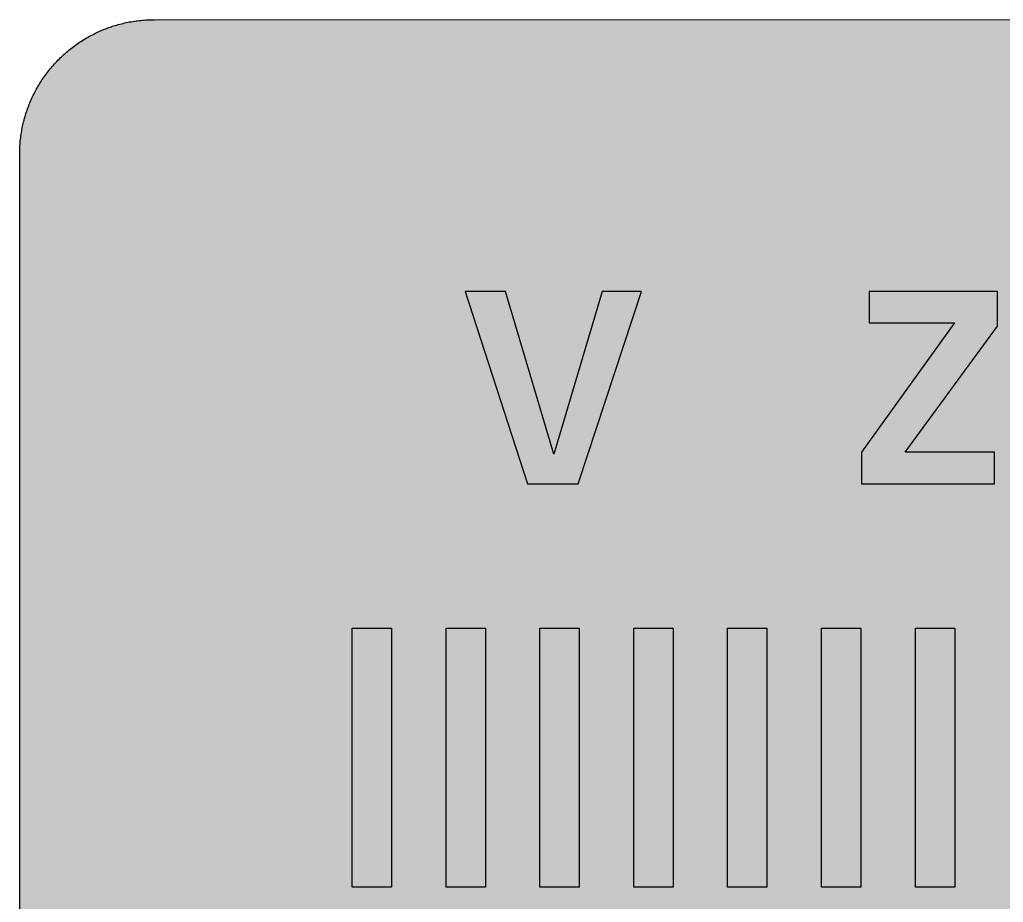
# Model space of a CAD drawing. Header units: millimetres. Extents: x 0 to 212, y 0 to 159.
# Drawn here: x 0.1 to 103.2, y 66.2 to 158.8 of the extents above; entities that cross this region are included whole.
import ezdxf

# ---------------------------------------------------------------- set-up
doc = ezdxf.new("R2010")
doc.units = ezdxf.units.MM

msp = doc.modelspace()

# ---------------------------------------------------------------- hatches: boundary and pattern name
for color, points in [(254, [(14.1633, 0.0536), (13.9878, 0.0533), (13.8125, 0.0559), (13.6373, 0.061), (13.462, 0.0686), (13.2893, 0.0787), (13.114, 0.0914), (12.9413, 0.1041), (12.7686, 0.1219), (12.5959, 0.1397), (12.4231, 0.16), (12.2504, 0.1829), (12.0777, 0.2057), (11.9075, 0.2337), (11.7373, 0.2616), (11.5672, 0.2921), (11.397, 0.3251), (11.2268, 0.3607), (11.0592, 0.3988), (10.8915, 0.4369), (10.7239, 0.4775), (10.5562, 0.5207), (10.3886, 0.5664), (10.2235, 0.6121), (10.0584, 0.6629), (9.8933, 0.7137), (9.7307, 0.7671), (9.5682, 0.8204), (9.4056, 0.8788), (9.2431, 0.9373), (9.083, 0.9982), (8.923, 1.0617), (8.763, 1.1252), (8.6055, 1.1938), (8.4455, 1.2624), (8.2906, 1.331), (8.1331, 1.4046), (7.9781, 1.4783), (7.8232, 1.5545), (7.6708, 1.6332), (7.5184, 1.7145), (7.366, 1.7958), (7.2161, 1.8796), (7.0663, 1.966), (6.919, 2.0523), (6.7716, 2.1438), (6.6243, 2.2352), (6.4795, 2.3266), (6.3348, 2.4232), (6.19, 2.5197), (6.0477, 2.6187), (5.908, 2.7178), (5.7683, 2.8194), (5.6286, 2.9235), (5.4915, 3.0302), (5.3543, 3.1369), (5.2197, 3.2461), (5.0851, 3.3579), (4.953, 3.4722), (4.8209, 3.5865), (4.6914, 3.7033), (4.5644, 3.8202), (4.4348, 3.9395), (4.3104, 4.0615), (4.1859, 4.1859), (4.0615, 4.3104), (3.9395, 4.4348), (3.8202, 4.5618), (3.7033, 4.6914), (3.5865, 4.8209), (3.4722, 4.953), (3.3579, 5.0851), (3.2487, 5.2197), (3.1369, 5.3543), (3.0302, 5.4915), (2.9235, 5.6286), (2.8194, 5.7683), (2.7178, 5.908), (2.6187, 6.0477), (2.5197, 6.19), (2.4232, 6.3348), (2.3266, 6.477), (2.2352, 6.6243), (2.1438, 6.7691), (2.0523, 6.919), (1.966, 7.0663), (1.8796, 7.2161), (1.7958, 7.366), (1.7145, 7.5184), (1.6332, 7.6708), (1.5545, 7.8232), (1.4783, 7.9781), (1.4046, 8.1331), (1.331, 8.2906), (1.2598, 8.4455), (1.1913, 8.603), (1.1252, 8.763), (1.0592, 8.923), (0.9982, 9.083), (0.9373, 9.2431), (0.8763, 9.4056), (0.8204, 9.5682), (0.7645, 9.7307), (0.7112, 9.8933), (0.6604, 10.0584), (0.6121, 10.2235), (0.5639, 10.3911), (0.5207, 10.5562), (0.4775, 10.7239), (0.4343, 10.8915), (0.3962, 11.0592), (0.3607, 11.2268), (0.3251, 11.397), (0.2921, 11.5672), (0.2616, 11.7373), (0.2311, 11.9075), (0.2057, 12.0802), (0.1803, 12.2504), (0.1575, 12.4231), (0.1372, 12.5959), (0.1194, 12.7686), (0.1041, 12.9413), (0.0889, 13.1166), (0.0787, 13.2893), (0.0686, 13.4645), (0.061, 13.6373), (0.0559, 13.8125), (0.0508, 13.9878), (0.0508, 14.163), (0.0522, 144.6925), (0.0508, 144.8664), (0.0559, 145.0416), (0.061, 145.2169), (0.0686, 145.3896), (0.0787, 145.5649), (0.0889, 145.7376), (0.1041, 145.9128), (0.1194, 146.0856), (0.1372, 146.2583), (0.1575, 146.431), (0.1803, 146.6037), (0.2057, 146.7739), (0.2311, 146.9466), (0.2616, 147.1168), (0.2921, 147.287), (0.3251, 147.4572), (0.3607, 147.6248), (0.3962, 147.795), (0.4343, 147.9626), (0.4775, 148.1303), (0.5207, 148.2979), (0.5639, 148.463), (0.6121, 148.6281), (0.6604, 148.7932), (0.7112, 148.9583), (0.7645, 149.1234), (0.8204, 149.286), (0.8763, 149.4485), (0.9373, 149.6111), (0.9982, 149.7711), (1.0592, 149.9311), (1.1252, 150.0911), (1.1913, 150.2486), (1.2598, 150.4061), (1.331, 150.5636), (1.4046, 150.7185), (1.4783, 150.876), (1.5545, 151.0284), (1.6332, 151.1833), (1.7145, 151.3357), (1.7958, 151.4856), (1.8796, 151.638), (1.966, 151.7879), (2.0523, 151.9352), (2.1438, 152.0825), (2.2352, 152.2298), (2.3266, 152.3746), (2.4232, 152.5194), (2.5197, 152.6616), (2.6187, 152.8039), (2.7178, 152.9461), (2.8194, 153.0858), (2.9235, 153.2255), (3.0302, 153.3627), (3.1369, 153.4973), (3.2487, 153.6344), (3.3579, 153.7665), (3.4722, 153.8986), (3.5865, 154.0307), (3.7033, 154.1602), (3.8202, 154.2898), (3.9395, 154.4168), (4.0615, 154.5438), (4.1859, 154.6682), (4.3104, 154.7901), (4.4348, 154.9121), (4.5644, 155.034), (4.6914, 155.1508), (4.8209, 155.2677), (4.953, 155.382), (5.0851, 155.4937), (5.2197, 155.6055), (5.3543, 155.7147), (5.4915, 155.8239), (5.6286, 155.9281), (5.7683, 156.0322), (5.908, 156.1338), (6.0477, 156.2354), (6.19, 156.3345), (6.3348, 156.431), (6.4795, 156.525), (6.6243, 156.6189), (6.7716, 156.7104), (6.919, 156.7993), (7.0663, 156.8882), (7.2161, 156.9745), (7.366, 157.0584), (7.5184, 157.1396), (7.6708, 157.2209), (7.8232, 157.2971), (7.9781, 157.3733), (8.1331, 157.4495), (8.2906, 157.5206), (8.4455, 157.5918), (8.6055, 157.6603), (8.763, 157.7289), (8.923, 157.7924), (9.083, 157.8559), (9.2431, 157.9169), (9.4056, 157.9753), (9.5682, 158.0337), (9.7307, 158.0871), (9.8933, 158.1404), (10.0584, 158.1912), (10.2235, 158.242), (10.3886, 158.2877), (10.5562, 158.3334), (10.7239, 158.3766), (10.8915, 158.4173), (11.0592, 158.4579), (11.2268, 158.4935), (11.397, 158.529), (11.5672, 158.562), (11.7373, 158.5925), (11.9075, 158.6205), (12.0777, 158.6484), (12.2504, 158.6713), (12.4231, 158.6941), (12.5959, 158.7144), (12.7686, 158.7322), (12.9413, 158.75), (13.114, 158.7627), (13.2893, 158.7754), (13.462, 158.7856), (13.6373, 158.7932), (13.8125, 158.7983), (13.9878, 158.8008), (14.163, 158.8033), (197.6078, 158.8036), (197.7822, 158.8008), (197.9574, 158.7983), (198.1327, 158.7932), (198.3054, 158.7856), (198.4807, 158.7754), (198.6534, 158.7627), (198.8287, 158.75), (199.0014, 158.7322), (199.1741, 158.7144), (199.3468, 158.6941), (199.5195, 158.6713), (199.6897, 158.6484), (199.8624, 158.6205), (200.0326, 158.5925), (200.2028, 158.562), (200.373, 158.529), (200.5432, 158.4935), (200.7108, 158.4579), (200.8784, 158.4173), (201.0461, 158.3766), (201.2137, 158.3334), (201.3788, 158.2877), (201.5465, 158.242), (201.7116, 158.1912), (201.8767, 158.1404), (202.0392, 158.0871), (202.2018, 158.0337), (202.3643, 157.9753), (202.5269, 157.9169), (202.6869, 157.8559), (202.8469, 157.7924), (203.007, 157.7289), (203.167, 157.6603), (203.3245, 157.5918), (203.4794, 157.5206), (203.6369, 157.4495), (203.7918, 157.3733), (203.9468, 157.2971), (204.0992, 157.2209), (204.2516, 157.1396), (204.404, 157.0584), (204.5538, 156.9745), (204.7037, 156.8882), (204.8535, 156.7993), (205.0009, 156.7104), (205.1456, 156.6189), (205.293, 156.525), (205.4352, 156.431), (205.58, 156.3345), (205.7222, 156.2354), (205.8619, 156.1338), (206.0016, 156.0322), (206.1413, 155.9281), (206.2785, 155.8239), (206.4156, 155.7147), (206.5503, 155.6055), (206.6849, 155.4937), (206.817, 155.382), (206.949, 155.2677), (207.0786, 155.1508), (207.2081, 155.034), (207.3351, 154.9121), (207.4596, 154.7901), (207.584, 154.6682), (207.7085, 154.5438), (207.8304, 154.4168), (207.9498, 154.2898), (208.0666, 154.1602), (208.1835, 154.0307), (208.2978, 153.8986), (208.4121, 153.7665), (208.5238, 153.6344), (208.6331, 153.4973), (208.7397, 153.3627), (208.8464, 153.2255), (208.9506, 153.0858), (209.0522, 152.9461), (209.1512, 152.8039), (209.2503, 152.6616), (209.3468, 152.5194), (209.4433, 152.3746), (209.5348, 152.2298), (209.6262, 152.0825), (209.7176, 151.9352), (209.804, 151.7879), (209.8904, 151.638), (209.9742, 151.4856), (210.0555, 151.3357), (210.1367, 151.1833), (210.2155, 151.0284), (210.2917, 150.876), (210.3653, 150.7185), (210.439, 150.5636), (210.5076, 150.4061), (210.5762, 150.2486), (210.6447, 150.0911), (210.7082, 149.9311), (210.7717, 149.7711), (210.8327, 149.6111), (210.8911, 149.4485), (210.9495, 149.286), (211.0029, 149.1234), (211.0562, 148.9583), (211.107, 148.7932), (211.1578, 148.6281), (211.2035, 148.463), (211.2493, 148.2979), (211.2924, 148.1303), (211.3331, 147.9626), (211.3712, 147.795), (211.4093, 147.6248), (211.4448, 147.4572), (211.4779, 147.287), (211.5083, 147.1168), (211.5363, 146.9466), (211.5642, 146.7739), (211.5871, 146.6037), (211.6099, 146.431), (211.6303, 146.2583), (211.648, 146.0856), (211.6658, 145.9128), (211.6785, 145.7376), (211.6912, 145.5649), (211.7014, 145.3896), (211.709, 145.2169), (211.7141, 145.0416), (211.7166, 144.8664), (211.7166, 144.6911), (211.7189, 14.1647), (211.7166, 13.9878), (211.7141, 13.8125), (211.709, 13.6373), (211.7014, 13.4645), (211.6912, 13.2893), (211.6785, 13.1166), (211.6658, 12.9413), (211.648, 12.7686), (211.6303, 12.5959), (211.6099, 12.4231), (211.5871, 12.2504), (211.5642, 12.0802), (211.5363, 11.9075), (211.5083, 11.7373), (211.4779, 11.5672), (211.4448, 11.397), (211.4093, 11.2268), (211.3712, 11.0592), (211.3331, 10.8915), (211.2924, 10.7239), (211.2493, 10.5562), (211.2035, 10.3911), (211.1578, 10.2235), (211.107, 10.0584), (211.0562, 9.8933), (211.0029, 9.7307), (210.9495, 9.5682), (210.8911, 9.4056), (210.8327, 9.2431), (210.7717, 9.083), (210.7082, 8.923), (210.6447, 8.763), (210.5762, 8.603), (210.5076, 8.4455), (210.439, 8.2906), (210.3653, 8.1331), (210.2917, 7.9781), (210.2155, 7.8232), (210.1367, 7.6708), (210.0555, 7.5184), (209.9742, 7.366), (209.8904, 7.2161), (209.804, 7.0663), (209.7176, 6.919), (209.6262, 6.7691), (209.5348, 6.6243), (209.4433, 6.477), (209.3468, 6.3348), (209.2503, 6.19), (209.1512, 6.0477), (209.0522, 5.908), (208.9506, 5.7683), (208.8464, 5.6286), (208.7397, 5.4915), (208.6331, 5.3543), (208.5238, 5.2197), (208.4121, 5.0851), (208.2978, 4.953), (208.1835, 4.8209), (208.0666, 4.6914), (207.9498, 4.5618), (207.8304, 4.4348), (207.7085, 4.3104), (207.584, 4.1859), (207.4596, 4.0615), (207.3351, 3.9395), (207.2081, 3.8202), (207.0786, 3.7033), (206.949, 3.5865), (206.817, 3.4722), (206.6849, 3.3579), (206.5503, 3.2461), (206.4156, 3.1369), (206.2785, 3.0302), (206.1413, 2.9235), (206.0016, 2.8194), (205.8619, 2.7178), (205.7222, 2.6187), (205.58, 2.5197), (205.4352, 2.4232), (205.293, 2.3266), (205.1456, 2.2352), (205.0009, 2.1438), (204.8535, 2.0523), (204.7037, 1.966), (204.5538, 1.8796), (204.404, 1.7958), (204.2516, 1.7145), (204.0992, 1.6332), (203.9468, 1.5545), (203.7918, 1.4783), (203.6369, 1.4046), (203.4794, 1.331), (203.3245, 1.2624), (203.167, 1.1938), (203.007, 1.1252), (202.8469, 1.0617), (202.6869, 0.9982), (202.5269, 0.9373), (202.3643, 0.8788), (202.2018, 0.8204), (202.0392, 0.7671), (201.8767, 0.7137), (201.7116, 0.6629), (201.5465, 0.6121), (201.3788, 0.5664), (201.2137, 0.5207), (201.0461, 0.4775), (200.8784, 0.4369), (200.7108, 0.3988), (200.5432, 0.3607), (200.373, 0.3251), (200.2028, 0.2921), (200.0326, 0.2616), (199.8624, 0.2337), (199.6897, 0.2057), (199.5195, 0.1829), (199.3468, 0.16), (199.1741, 0.1397), (199.0014, 0.1219), (198.8287, 0.1041), (198.6534, 0.0914), (198.4807, 0.0787), (198.3054, 0.0686), (198.1327, 0.061), (197.9574, 0.0559), (197.7822, 0.0533), (197.6069, 0.0533)]), (59, [(65.2568, 130.2988), (61.1434, 130.2988), (56.0599, 113.2233), (51.0148, 130.2988), (46.7857, 130.2988), (53.3054, 110.1203), (58.6218, 110.1203)]), (59, [(102.5881, 126.6511), (102.5881, 130.2988), (89.1219, 130.2988), (89.1219, 126.9996), (98.086, 126.9996), (88.3461, 113.4177), (88.3461, 110.1203), (102.278, 110.1203), (102.278, 113.4177), (92.9252, 113.4177)]), (59, [(34.925, 94.9508), (39.0454, 94.9508), (39.0454, 67.787), (34.925, 67.787)]), (59, [(44.7668, 94.9508), (48.8872, 94.9508), (48.8872, 67.787), (44.7668, 67.787)]), (59, [(54.6104, 94.9508), (58.7308, 94.9508), (58.7308, 67.787), (54.6104, 67.787)]), (59, [(64.4536, 94.9508), (68.574, 94.9508), (68.574, 67.787), (64.4536, 67.787)]), (59, [(74.2968, 94.9508), (78.4172, 94.9508), (78.4172, 67.787), (74.2968, 67.787)]), (59, [(84.1403, 94.9508), (88.2608, 94.9508), (88.2608, 67.787), (84.1403, 67.787)]), (59, [(93.9835, 94.9508), (98.104, 94.9508), (98.104, 67.787), (93.9835, 67.787)])]:
    msp.add_hatch(color=color).paths.add_polyline_path(points)
h = msp.add_hatch(color=59)
h.paths.add_polyline_path([(14.1633, 3.5814), (13.8887, 3.5839), (13.6169, 3.5941), (13.3477, 3.6119), (13.081, 3.6347), (12.8143, 3.6652), (12.5501, 3.7008), (12.2885, 3.7465), (12.0294, 3.7948), (11.7729, 3.8506), (11.5164, 3.9141), (11.2649, 3.9827), (11.016, 4.0564), (10.7671, 4.1351), (10.5232, 4.2215), (10.2819, 4.3129), (10.0432, 4.412), (9.8069, 4.5161), (9.5733, 4.6228), (9.3447, 4.7371), (9.1186, 4.8565), (8.8951, 4.9809), (8.6741, 5.113), (8.4582, 5.2476), (8.2448, 5.3873), (8.0366, 5.5321), (7.8308, 5.682), (7.6276, 5.8369), (7.4295, 5.9969), (7.2365, 6.1595), (7.046, 6.3297), (6.8605, 6.5024), (6.6777, 6.6802), (6.5024, 6.8605), (6.3271, 7.046), (6.1595, 7.2365), (5.9969, 7.432), (5.8369, 7.6302), (5.682, 7.8308), (5.5321, 8.0366), (5.3873, 8.2448), (5.2451, 8.4582), (5.1105, 8.6741), (4.9809, 8.8951), (4.8565, 9.1186), (4.7371, 9.3447), (4.6228, 9.5758), (4.5136, 9.8069), (4.4094, 10.0432), (4.3129, 10.2819), (4.2215, 10.5232), (4.1351, 10.7696), (4.0538, 11.016), (3.9802, 11.2649), (3.9116, 11.5189), (3.8506, 11.7729), (3.7948, 12.0294), (3.744, 12.2911), (3.7008, 12.5527), (3.6627, 12.8143), (3.6322, 13.081), (3.6093, 13.3502), (3.5916, 13.6195), (3.5814, 13.8913), (3.5789, 14.163), (3.58, 144.6925), (3.5814, 144.9654), (3.5916, 145.2347), (3.6093, 145.5064), (3.6322, 145.7731), (3.6627, 146.0398), (3.7008, 146.304), (3.744, 146.5656), (3.7948, 146.8247), (3.8506, 147.0812), (3.9116, 147.3352), (3.9802, 147.5892), (4.0538, 147.8382), (4.1351, 148.0845), (4.2215, 148.3309), (4.3129, 148.5722), (4.4094, 148.811), (4.5136, 149.0472), (4.6228, 149.2783), (4.7371, 149.5095), (4.8565, 149.7355), (4.9809, 149.9591), (5.1105, 150.1775), (5.2451, 150.3959), (5.3873, 150.6093), (5.5321, 150.8176), (5.682, 151.0233), (5.8369, 151.224), (5.9969, 151.4221), (6.1595, 151.6177), (6.3271, 151.8056), (6.5024, 151.9936), (6.6777, 152.1739), (6.8605, 152.3517), (7.046, 152.5245), (7.2365, 152.6946), (7.4295, 152.8572), (7.6276, 153.0172), (7.8308, 153.1722), (8.0366, 153.322), (8.2448, 153.4668), (8.4582, 153.6065), (8.6741, 153.7411), (8.8951, 153.8732), (9.1186, 153.9977), (9.3447, 154.117), (9.5733, 154.2313), (9.8069, 154.3406), (10.0432, 154.4422), (10.2819, 154.5412), (10.5232, 154.6327), (10.7671, 154.719), (11.016, 154.7978), (11.2649, 154.874), (11.5164, 154.9425), (11.7729, 155.0035), (12.0294, 155.0594), (12.2885, 155.1102), (12.5501, 155.1534), (12.8143, 155.1889), (13.081, 155.2194), (13.3477, 155.2448), (13.6169, 155.26), (13.8887, 155.2702), (14.163, 155.2753), (197.6078, 155.2758), (197.8787, 155.2702), (198.1505, 155.26), (198.4197, 155.2448), (198.689, 155.2194), (198.9557, 155.1889), (199.2173, 155.1534), (199.4789, 155.1102), (199.7405, 155.0594), (199.9971, 155.0035), (200.2511, 154.9425), (200.5051, 154.874), (200.754, 154.7978), (201.0004, 154.719), (201.2467, 154.6327), (201.488, 154.5412), (201.7268, 154.4422), (201.963, 154.3406), (202.1942, 154.2313), (202.4253, 154.117), (202.6514, 153.9977), (202.8749, 153.8732), (203.0959, 153.7411), (203.3118, 153.6065), (203.5251, 153.4668), (203.7334, 153.322), (203.9391, 153.1722), (204.1398, 153.0172), (204.3379, 152.8572), (204.5335, 152.6946), (204.724, 152.5245), (204.9094, 152.3517), (205.0898, 152.1739), (205.2676, 151.9936), (205.4403, 151.8056), (205.6105, 151.6177), (205.773, 151.4221), (205.933, 151.224), (206.088, 151.0233), (206.2378, 150.8176), (206.3826, 150.6093), (206.5223, 150.3959), (206.6569, 150.1775), (206.789, 149.9591), (206.9135, 149.7355), (207.0329, 149.5095), (207.1472, 149.2783), (207.2538, 149.0472), (207.358, 148.811), (207.457, 148.5722), (207.5485, 148.3309), (207.6348, 148.0845), (207.7136, 147.8382), (207.7872, 147.5892), (207.8558, 147.3352), (207.9193, 147.0812), (207.9752, 146.8247), (208.0235, 146.5656), (208.0692, 146.304), (208.1047, 146.0398), (208.1352, 145.7731), (208.1581, 145.5064), (208.1759, 145.2347), (208.186, 144.9654), (208.1911, 144.6911), (208.1911, 14.1647), (208.186, 13.8913), (208.1759, 13.6195), (208.1581, 13.3502), (208.1352, 13.081), (208.1047, 12.8143), (208.0692, 12.5527), (208.0235, 12.2911), (207.9752, 12.0294), (207.9193, 11.7729), (207.8558, 11.5189), (207.7872, 11.2649), (207.7136, 11.016), (207.6348, 10.7696), (207.5485, 10.5232), (207.457, 10.2819), (207.358, 10.0432), (207.2538, 9.8069), (207.1472, 9.5758), (207.0329, 9.3447), (206.9135, 9.1186), (206.789, 8.8951), (206.6569, 8.6741), (206.5223, 8.4582), (206.3826, 8.2448), (206.2378, 8.0366), (206.088, 7.8308), (205.933, 7.6302), (205.773, 7.432), (205.6105, 7.2365), (205.4403, 7.046), (205.2676, 6.8605), (205.0898, 6.6802), (204.9094, 6.5024), (204.724, 6.3297), (204.5335, 6.1595), (204.3379, 5.9969), (204.1398, 5.8369), (203.9391, 5.682), (203.7334, 5.5321), (203.5251, 5.3873), (203.3118, 5.2476), (203.0959, 5.113), (202.8749, 4.9809), (202.6514, 4.8565), (202.4253, 4.7371), (202.1942, 4.6228), (201.963, 4.5161), (201.7268, 4.412), (201.488, 4.3129), (201.2467, 4.2215), (201.0004, 4.1351), (200.754, 4.0564), (200.5051, 3.9827), (200.2511, 3.9141), (199.9971, 3.8506), (199.7405, 3.7948), (199.4789, 3.7465), (199.2173, 3.7008), (198.9557, 3.6652), (198.689, 3.6347), (198.4197, 3.6119), (198.1505, 3.5941), (197.8787, 3.5839), (197.6069, 3.5789)])
h.paths.add_polyline_path([(14.1633, 8.8731), (14.0259, 8.8748), (13.8887, 8.8798), (13.7541, 8.8875), (13.622, 8.9002), (13.4874, 8.9154), (13.3553, 8.9332), (13.2258, 8.9535), (13.0962, 8.9789), (12.9667, 9.0068), (12.8397, 9.0373), (12.7127, 9.0729), (12.5882, 9.1084), (12.4663, 9.1491), (12.3419, 9.1923), (12.2225, 9.238), (12.1031, 9.2888), (11.9837, 9.3396), (11.8694, 9.3929), (11.7526, 9.4513), (11.6408, 9.5098), (11.5291, 9.5733), (11.4198, 9.6368), (11.3106, 9.7053), (11.2039, 9.7765), (11.0998, 9.8476), (10.9957, 9.9238), (10.8966, 10), (10.7975, 10.0787), (10.6985, 10.1625), (10.6045, 10.2464), (10.5105, 10.3327), (10.4216, 10.4216), (10.3327, 10.5131), (10.2464, 10.6045), (10.16, 10.701), (10.0787, 10.7975), (10, 10.8966), (9.9212, 10.9982), (9.8476, 11.0998), (9.7739, 11.2039), (9.7053, 11.3106), (9.6368, 11.4198), (9.5707, 11.5291), (9.5098, 11.6408), (9.4488, 11.7551), (9.3929, 11.8694), (9.337, 11.9863), (9.2862, 12.1031), (9.238, 12.2225), (9.1923, 12.3444), (9.1491, 12.4663), (9.1084, 12.5908), (9.0703, 12.7152), (9.0373, 12.8397), (9.0068, 12.9692), (8.9789, 13.0962), (8.9535, 13.2258), (8.9306, 13.3579), (8.9129, 13.4899), (8.8976, 13.622), (8.8849, 13.7566), (8.8773, 13.8913), (8.8722, 14.0259), (8.8697, 14.163), (8.8717, 144.6925), (8.8722, 144.8283), (8.8773, 144.9629), (8.8849, 145.0975), (8.8976, 145.2321), (8.9129, 145.3642), (8.9306, 145.4963), (8.9535, 145.6284), (8.9789, 145.7579), (9.0068, 145.8849), (9.0373, 146.0144), (9.0703, 146.1389), (9.1084, 146.2634), (9.1491, 146.3878), (9.1923, 146.5097), (9.238, 146.6317), (9.2862, 146.751), (9.337, 146.8679), (9.3929, 146.9847), (9.4488, 147.099), (9.5098, 147.2133), (9.5707, 147.3251), (9.6368, 147.4343), (9.7053, 147.5435), (9.7739, 147.6502), (9.8476, 147.7543), (9.9212, 147.8559), (10, 147.9575), (10.0787, 148.0566), (10.16, 148.1531), (10.2464, 148.2496), (10.3327, 148.3411), (10.4216, 148.4325), (10.5105, 148.5214), (10.6045, 148.6078), (10.6985, 148.6916), (10.7975, 148.7754), (10.8966, 148.8542), (10.9957, 148.9304), (11.0998, 149.0066), (11.2039, 149.0777), (11.3106, 149.1488), (11.4198, 149.2174), (11.5291, 149.2809), (11.6408, 149.3444), (11.7526, 149.4028), (11.8694, 149.4612), (11.9837, 149.5146), (12.1031, 149.5679), (12.2225, 149.6162), (12.3419, 149.6619), (12.4663, 149.7051), (12.5882, 149.7457), (12.7127, 149.7813), (12.8397, 149.8168), (12.9667, 149.8473), (13.0962, 149.8752), (13.2258, 149.9006), (13.3553, 149.921), (13.4874, 149.9413), (13.622, 149.9565), (13.7541, 149.9667), (13.8887, 149.9768), (14.0259, 149.9819), (14.163, 149.9819), (197.6078, 149.9842), (197.7441, 149.9819), (197.8787, 149.9768), (198.0133, 149.9667), (198.1479, 149.9565), (198.28, 149.9413), (198.4121, 149.921), (198.5442, 149.9006), (198.6737, 149.8752), (198.8007, 149.8473), (198.9303, 149.8168), (199.0547, 149.7813), (199.1792, 149.7457), (199.3036, 149.7051), (199.4256, 149.6619), (199.5475, 149.6162), (199.6669, 149.5679), (199.7837, 149.5146), (199.9005, 149.4612), (200.0148, 149.4028), (200.1291, 149.3444), (200.2409, 149.2809), (200.3501, 149.2174), (200.4593, 149.1488), (200.566, 149.0777), (200.6702, 149.0066), (200.7718, 148.9304), (200.8734, 148.8542), (200.9724, 148.7754), (201.0689, 148.6916), (201.1655, 148.6078), (201.2569, 148.5214), (201.3483, 148.4325), (201.4372, 148.3411), (201.5236, 148.2496), (201.6074, 148.1531), (201.6912, 148.0566), (201.77, 147.9575), (201.8462, 147.8559), (201.9224, 147.7543), (201.9935, 147.6502), (202.0646, 147.5435), (202.1332, 147.4343), (202.1967, 147.3251), (202.2602, 147.2133), (202.3186, 147.099), (202.377, 146.9847), (202.4304, 146.8679), (202.4812, 146.751), (202.532, 146.6317), (202.5777, 146.5097), (202.6209, 146.3878), (202.6615, 146.2634), (202.6971, 146.1389), (202.7326, 146.0144), (202.7631, 145.8849), (202.7911, 145.7579), (202.8165, 145.6284), (202.8368, 145.4963), (202.8546, 145.3642), (202.8698, 145.2321), (202.8825, 145.0975), (202.8901, 144.9629), (202.8952, 144.8283), (202.8977, 144.6911), (202.8994, 14.1647), (202.8952, 14.0259), (202.8901, 13.8913), (202.8825, 13.7566), (202.8698, 13.622), (202.8546, 13.4899), (202.8368, 13.3579), (202.8165, 13.2258), (202.7911, 13.0962), (202.7631, 12.9692), (202.7326, 12.8397), (202.6971, 12.7152), (202.6615, 12.5908), (202.6209, 12.4663), (202.5777, 12.3444), (202.532, 12.2225), (202.4812, 12.1031), (202.4304, 11.9863), (202.377, 11.8694), (202.3186, 11.7551), (202.2602, 11.6408), (202.1967, 11.5291), (202.1332, 11.4198), (202.0646, 11.3106), (201.9935, 11.2039), (201.9224, 11.0998), (201.8462, 10.9982), (201.77, 10.8966), (201.6912, 10.7975), (201.6074, 10.701), (201.5236, 10.6045), (201.4372, 10.5131), (201.3483, 10.4216), (201.2569, 10.3327), (201.1655, 10.2464), (201.0689, 10.1625), (200.9724, 10.0787), (200.8734, 10), (200.7718, 9.9238), (200.6702, 9.8476), (200.566, 9.7765), (200.4593, 9.7053), (200.3501, 9.6368), (200.2409, 9.5733), (200.1291, 9.5098), (200.0148, 9.4513), (199.9005, 9.3929), (199.7837, 9.3396), (199.6669, 9.2888), (199.5475, 9.238), (199.4256, 9.1923), (199.3036, 9.1491), (199.1792, 9.1084), (199.0547, 9.0729), (198.9303, 9.0373), (198.8007, 9.0068), (198.6737, 8.9789), (198.5442, 8.9535), (198.4121, 8.9332), (198.28, 8.9154), (198.1479, 8.9002), (198.0133, 8.8875), (197.8787, 8.8798), (197.7441, 8.8748), (197.6069, 8.8722)], flags=16)
h = msp.add_hatch(color=59)
edge = h.paths.add_edge_path()
edge.add_line((76.5101, 109.7315), (76.7385, 109.7331))
edge.add_line((76.7385, 109.7331), (76.9671, 109.7382))
edge.add_line((76.9671, 109.7382), (77.1906, 109.7483))
edge.add_line((77.1906, 109.7483), (77.4141, 109.7636))
edge.add_line((77.4141, 109.7636), (77.6351, 109.7839))
edge.add_line((77.6351, 109.7839), (77.8535, 109.8067))
edge.add_line((77.8535, 109.8067), (78.0694, 109.8347))
edge.add_line((78.0694, 109.8347), (78.2828, 109.8677))
edge.add_line((78.2828, 109.8677), (78.4936, 109.9033))
edge.add_line((78.4936, 109.9033), (78.7019, 109.9464))
edge.add_line((78.7019, 109.9464), (78.9076, 109.9922))
edge.add_line((78.9076, 109.9922), (79.1083, 110.043))
edge.add_line((79.1083, 110.043), (79.309, 110.0963))
edge.add_line((79.309, 110.0963), (79.5071, 110.1573))
edge.add_line((79.5071, 110.1573), (79.7001, 110.2233))
edge.add_line((79.7001, 110.2233), (79.8932, 110.2919))
edge.add_line((79.8932, 110.2919), (80.0811, 110.3681))
edge.add_line((80.0811, 110.3681), (80.2665, 110.4468))
edge.add_line((80.2665, 110.4468), (80.4494, 110.5306))
edge.add_line((80.4494, 110.5306), (80.6272, 110.6195))
edge.add_line((80.6272, 110.6195), (80.805, 110.7161))
edge.add_line((80.805, 110.7161), (80.9777, 110.8151))
edge.add_line((80.9777, 110.8151), (81.1479, 110.9193))
edge.add_line((81.1479, 110.9193), (81.3156, 111.031))
edge.add_line((81.3156, 111.031), (81.4781, 111.1453))
edge.add_line((81.4781, 111.1453), (81.6381, 111.2647))
edge.add_line((81.6381, 111.2647), (81.7956, 111.3917))
edge.add_line((81.7956, 111.3917), (81.9506, 111.5238))
edge.add_line((81.9506, 111.5238), (82.1004, 111.6584))
edge.add_line((82.1004, 111.6584), (82.2477, 111.8006))
edge.add_line((82.2477, 111.8006), (82.39, 111.948))
edge.add_line((82.39, 111.948), (82.5297, 112.1029))
edge.add_line((82.5297, 112.1029), (82.6643, 112.2604))
edge.add_line((82.6643, 112.2604), (82.7964, 112.4255))
edge.add_line((82.7964, 112.4255), (82.9259, 112.5957))
edge.add_line((82.9259, 112.5957), (83.0504, 112.7709))
edge.add_line((83.0504, 112.7709), (83.1723, 112.9538))
edge.add_line((83.1723, 112.9538), (83.2891, 113.1418))
edge.add_line((83.2891, 113.1418), (83.4034, 113.3348))
edge.add_line((83.4034, 113.3348), (83.5127, 113.5329))
edge.add_line((83.5127, 113.5329), (83.6168, 113.7387))
edge.add_line((83.6168, 113.7387), (83.7184, 113.9495))
edge.add_line((83.7184, 113.9495), (83.8175, 114.1679))
edge.add_line((83.8175, 114.1679), (83.9114, 114.3914))
edge.add_line((83.9114, 114.3914), (84.0003, 114.62))
edge.add_line((84.0003, 114.62), (84.0842, 114.8563))
edge.add_line((84.0842, 114.8563), (84.1654, 115.0976))
edge.add_line((84.1654, 115.0976), (84.2416, 115.3465))
edge.add_line((84.2416, 115.3465), (84.3153, 115.6005))
edge.add_line((84.3153, 115.6005), (84.3813, 115.8621))
edge.add_line((84.3813, 115.8621), (84.4448, 116.1288))
edge.add_line((84.4448, 116.1288), (84.5058, 116.4031))
edge.add_line((84.5058, 116.4031), (84.5591, 116.6825))
edge.add_line((84.5591, 116.6825), (84.6099, 116.9695))
edge.add_line((84.6099, 116.9695), (84.6557, 117.2616))
edge.add_line((84.6557, 117.2616), (84.6963, 117.5614))
edge.add_line((84.6963, 117.5614), (84.7319, 117.8687))
edge.add_line((84.7319, 117.8687), (84.7649, 118.1837))
edge.add_line((84.7649, 118.1837), (84.7903, 118.5037))
edge.add_line((84.7903, 118.5037), (84.8131, 118.8288))
edge.add_line((84.8131, 118.8288), (84.8309, 119.1641))
edge.add_line((84.8309, 119.1641), (84.8436, 119.5045))
edge.add_line((84.8436, 119.5045), (84.8512, 119.8524))
edge.add_line((84.8512, 119.8524), (84.8538, 120.208))
edge.add_line((84.8538, 120.208), (84.8512, 120.5611))
edge.add_line((84.8512, 120.5611), (84.8436, 120.9091))
edge.add_line((84.8436, 120.9091), (84.8309, 121.252))
edge.add_line((84.8309, 121.252), (84.8131, 121.5847))
edge.add_line((84.8131, 121.5847), (84.7903, 121.9124))
edge.add_line((84.7903, 121.9124), (84.7649, 122.2324))
edge.add_line((84.7649, 122.2324), (84.7319, 122.5448))
edge.add_line((84.7319, 122.5448), (84.6963, 122.8522))
edge.add_line((84.6963, 122.8522), (84.6557, 123.1519))
edge.add_line((84.6557, 123.1519), (84.6099, 123.4465))
edge.add_line((84.6099, 123.4465), (84.5591, 123.7336))
edge.add_line((84.5591, 123.7336), (84.5058, 124.013))
edge.add_line((84.5058, 124.013), (84.4448, 124.2873))
edge.add_line((84.4448, 124.2873), (84.3813, 124.554))
edge.add_line((84.3813, 124.554), (84.3153, 124.8156))
edge.add_line((84.3153, 124.8156), (84.2416, 125.0696))
edge.add_line((84.2416, 125.0696), (84.1654, 125.3185))
edge.add_line((84.1654, 125.3185), (84.0842, 125.5598))
edge.add_line((84.0842, 125.5598), (84.0003, 125.796))
edge.add_line((84.0003, 125.796), (83.9114, 126.0246))
edge.add_line((83.9114, 126.0246), (83.8175, 126.2482))
edge.add_line((83.8175, 126.2482), (83.7184, 126.4666))
edge.add_line((83.7184, 126.4666), (83.6168, 126.6774))
edge.add_line((83.6168, 126.6774), (83.5127, 126.8832))
edge.add_line((83.5127, 126.8832), (83.4034, 127.0813))
edge.add_line((83.4034, 127.0813), (83.2891, 127.2743))
edge.add_line((83.2891, 127.2743), (83.1723, 127.4623))
edge.add_line((83.1723, 127.4623), (83.0504, 127.6426))
edge.add_line((83.0504, 127.6426), (82.9259, 127.8204))
edge.add_line((82.9259, 127.8204), (82.7964, 127.9906))
edge.add_line((82.7964, 127.9906), (82.6643, 128.1532))
edge.add_line((82.6643, 128.1532), (82.5297, 128.3132))
edge.add_line((82.5297, 128.3132), (82.39, 128.4656))
edge.add_line((82.39, 128.4656), (82.2477, 128.6129))
edge.add_line((82.2477, 128.6129), (82.1004, 128.7551))
edge.add_line((82.1004, 128.7551), (81.9506, 128.8923))
edge.add_line((81.9506, 128.8923), (81.7956, 129.0244))
edge.add_line((81.7956, 129.0244), (81.6381, 129.1488))
edge.add_line((81.6381, 129.1488), (81.4781, 129.2708))
edge.add_line((81.4781, 129.2708), (81.3156, 129.3851))
edge.add_line((81.3156, 129.3851), (81.1479, 129.4943))
edge.add_line((81.1479, 129.4943), (80.9777, 129.601))
edge.add_line((80.9777, 129.601), (80.805, 129.7))
edge.add_line((80.805, 129.7), (80.6272, 129.794))
edge.add_line((80.6272, 129.794), (80.4494, 129.8829))
edge.add_line((80.4494, 129.8829), (80.2665, 129.9693))
edge.add_line((80.2665, 129.9693), (80.0811, 130.048))
edge.add_line((80.0811, 130.048), (79.8932, 130.1217))
edge.add_line((79.8932, 130.1217), (79.7001, 130.1928))
edge.add_line((79.7001, 130.1928), (79.5071, 130.2563))
edge.add_line((79.5071, 130.2563), (79.309, 130.3172))
edge.add_line((79.309, 130.3172), (79.1083, 130.3731))
edge.add_line((79.1083, 130.3731), (78.9076, 130.4239))
edge.add_line((78.9076, 130.4239), (78.7019, 130.4696))
edge.add_line((78.7019, 130.4696), (78.4936, 130.5103))
edge.add_line((78.4936, 130.5103), (78.2828, 130.5484))
edge.add_line((78.2828, 130.5484), (78.0694, 130.5814))
edge.add_line((78.0694, 130.5814), (77.8535, 130.6093))
edge.add_line((77.8535, 130.6093), (77.6351, 130.6322))
edge.add_line((77.6351, 130.6322), (77.4141, 130.65))
edge.add_line((77.4141, 130.65), (77.1906, 130.6652))
edge.add_line((77.1906, 130.6652), (76.9671, 130.6754))
edge.add_line((76.9671, 130.6754), (76.7385, 130.683))
edge.add_line((76.7385, 130.683), (76.5099, 130.6855))
edge.add_line((76.5099, 130.6855), (76.2787, 130.683))
edge.add_line((76.2787, 130.683), (76.0501, 130.6754))
edge.add_line((76.0501, 130.6754), (75.8266, 130.6652))
edge.add_line((75.8266, 130.6652), (75.6031, 130.65))
edge.add_line((75.6031, 130.65), (75.3821, 130.6322))
edge.add_line((75.3821, 130.6322), (75.1637, 130.6093))
edge.add_line((75.1637, 130.6093), (74.9478, 130.5814))
edge.add_line((74.9478, 130.5814), (74.7344, 130.5484))
edge.add_line((74.7344, 130.5484), (74.5261, 130.5103))
edge.add_line((74.5261, 130.5103), (74.3179, 130.4696))
edge.add_line((74.3179, 130.4696), (74.1121, 130.4239))
edge.add_line((74.1121, 130.4239), (73.9089, 130.3731))
edge.add_line((73.9089, 130.3731), (73.7083, 130.3172))
edge.add_line((73.7083, 130.3172), (73.5127, 130.2563))
edge.add_line((73.5127, 130.2563), (73.3171, 130.1928))
edge.add_line((73.3171, 130.1928), (73.1266, 130.1217))
edge.add_line((73.1266, 130.1217), (72.9386, 130.048))
edge.add_line((72.9386, 130.048), (72.7532, 129.9693))
edge.add_line((72.7532, 129.9693), (72.5703, 129.8829))
edge.add_line((72.5703, 129.8829), (72.39, 129.794))
edge.add_line((72.39, 129.794), (72.2147, 129.7))
edge.add_line((72.2147, 129.7), (72.0395, 129.601))
edge.add_line((72.0395, 129.601), (71.8693, 129.4943))
edge.add_line((71.8693, 129.4943), (71.7042, 129.3851))
edge.add_line((71.7042, 129.3851), (71.5391, 129.2708))
edge.add_line((71.5391, 129.2708), (71.3791, 129.1488))
edge.add_line((71.3791, 129.1488), (71.2216, 129.0244))
edge.add_line((71.2216, 129.0244), (71.0692, 128.8923))
edge.add_line((71.0692, 128.8923), (70.9193, 128.7551))
edge.add_line((70.9193, 128.7551), (70.772, 128.6129))
edge.add_line((70.772, 128.6129), (70.6298, 128.4656))
edge.add_line((70.6298, 128.4656), (70.4901, 128.3132))
edge.add_line((70.4901, 128.3132), (70.3529, 128.1532))
edge.add_line((70.3529, 128.1532), (70.2208, 127.9906))
edge.add_line((70.2208, 127.9906), (70.0913, 127.8204))
edge.add_line((70.0913, 127.8204), (69.9668, 127.6426))
edge.add_line((69.9668, 127.6426), (69.8475, 127.4623))
edge.add_line((69.8475, 127.4623), (69.7281, 127.2743))
edge.add_line((69.7281, 127.2743), (69.6163, 127.0813))
edge.add_line((69.6163, 127.0813), (69.5071, 126.8832))
edge.add_line((69.5071, 126.8832), (69.4004, 126.6774))
edge.add_line((69.4004, 126.6774), (69.2988, 126.4666))
edge.add_line((69.2988, 126.4666), (69.2023, 126.2482))
edge.add_line((69.2023, 126.2482), (69.1083, 126.0246))
edge.add_line((69.1083, 126.0246), (69.0194, 125.796))
edge.add_line((69.0194, 125.796), (68.9331, 125.5598))
edge.add_line((68.9331, 125.5598), (68.8543, 125.3185))
edge.add_line((68.8543, 125.3185), (68.7756, 125.0696))
edge.add_line((68.7756, 125.0696), (68.7045, 124.8156))
edge.add_line((68.7045, 124.8156), (68.6359, 124.554))
edge.add_line((68.6359, 124.554), (68.5724, 124.2873))
edge.add_line((68.5724, 124.2873), (68.514, 124.013))
edge.add_line((68.514, 124.013), (68.4581, 123.7336))
edge.add_line((68.4581, 123.7336), (68.4098, 123.4465))
edge.add_line((68.4098, 123.4465), (68.3641, 123.1519))
edge.add_line((68.3641, 123.1519), (68.3235, 122.8522))
edge.add_line((68.3235, 122.8522), (68.2854, 122.5448))
edge.add_line((68.2854, 122.5448), (68.2549, 122.2324))
edge.add_line((68.2549, 122.2324), (68.2269, 121.9124))
edge.add_line((68.2269, 121.9124), (68.2066, 121.5847))
edge.add_line((68.2066, 121.5847), (68.1888, 121.252))
edge.add_line((68.1888, 121.252), (68.1761, 120.9091))
edge.add_line((68.1761, 120.9091), (68.1685, 120.5611))
edge.add_line((68.1685, 120.5611), (68.166, 120.208))
edge.add_line((68.166, 120.208), (68.1685, 119.8702))
edge.add_line((68.1685, 119.8702), (68.1761, 119.54))
edge.add_line((68.1761, 119.54), (68.1888, 119.2124))
edge.add_line((68.1888, 119.2124), (68.2066, 118.8949))
edge.add_line((68.2066, 118.8949), (68.2269, 118.5799))
edge.add_line((68.2269, 118.5799), (68.2549, 118.2726))
edge.add_line((68.2549, 118.2726), (68.2854, 117.9703))
edge.add_line((68.2854, 117.9703), (68.3235, 117.6731))
edge.add_line((68.3235, 117.6731), (68.3641, 117.3836))
edge.add_line((68.3641, 117.3836), (68.4098, 117.0991))
edge.add_line((68.4098, 117.0991), (68.4581, 116.8197))
edge.add_line((68.4581, 116.8197), (68.514, 116.5454))
edge.add_line((68.514, 116.5454), (68.5724, 116.2787))
edge.add_line((68.5724, 116.2787), (68.6359, 116.017))
edge.add_line((68.6359, 116.017), (68.7045, 115.7605))
edge.add_line((68.7045, 115.7605), (68.7756, 115.509))
edge.add_line((68.7756, 115.509), (68.8543, 115.2627))
edge.add_line((68.8543, 115.2627), (68.9331, 115.0239))
edge.add_line((68.9331, 115.0239), (69.0194, 114.7902))
edge.add_line((69.0194, 114.7902), (69.1083, 114.5616))
edge.add_line((69.1083, 114.5616), (69.2023, 114.3381))
edge.add_line((69.2023, 114.3381), (69.2988, 114.1222))
edge.add_line((69.2988, 114.1222), (69.4004, 113.9088))
edge.add_line((69.4004, 113.9088), (69.5071, 113.7031))
edge.add_line((69.5071, 113.7031), (69.6163, 113.5024))
edge.add_line((69.6163, 113.5024), (69.7281, 113.3069))
edge.add_line((69.7281, 113.3069), (69.8475, 113.1164))
edge.add_line((69.8475, 113.1164), (69.9668, 112.9335))
edge.add_line((69.9668, 112.9335), (70.0913, 112.7531))
edge.add_line((70.0913, 112.7531), (70.2208, 112.5804))
edge.add_line((70.2208, 112.5804), (70.3529, 112.4102))
edge.add_line((70.3529, 112.4102), (70.4901, 112.2477))
edge.add_line((70.4901, 112.2477), (70.6298, 112.0902))
edge.add_line((70.6298, 112.0902), (70.772, 111.9378))
edge.add_line((70.772, 111.9378), (70.9193, 111.7905))
edge.add_line((70.9193, 111.7905), (71.0692, 111.6482))
edge.add_line((71.0692, 111.6482), (71.2216, 111.5111))
edge.add_line((71.2216, 111.5111), (71.3791, 111.379))
edge.add_line((71.3791, 111.379), (71.5391, 111.252))
edge.add_line((71.5391, 111.252), (71.7042, 111.1326))
edge.add_line((71.7042, 111.1326), (71.8693, 111.0158))
edge.add_line((71.8693, 111.0158), (72.0395, 110.904))
edge.add_line((72.0395, 110.904), (72.2147, 110.7999))
edge.add_line((72.2147, 110.7999), (72.39, 110.6983))
edge.add_line((72.39, 110.6983), (72.5703, 110.6043))
edge.add_line((72.5703, 110.6043), (72.7532, 110.5129))
edge.add_line((72.7532, 110.5129), (72.9386, 110.4265))
edge.add_line((72.9386, 110.4265), (73.1266, 110.3478))
edge.add_line((73.1266, 110.3478), (73.3171, 110.2716))
edge.add_line((73.3171, 110.2716), (73.5127, 110.2004))
edge.add_line((73.5127, 110.2004), (73.7083, 110.1369))
edge.add_line((73.7083, 110.1369), (73.9089, 110.076))
edge.add_line((73.9089, 110.076), (74.1121, 110.0201))
edge.add_line((74.1121, 110.0201), (74.3179, 109.9693))
edge.add_line((74.3179, 109.9693), (74.5261, 109.9236))
edge.add_line((74.5261, 109.9236), (74.7344, 109.8829))
edge.add_line((74.7344, 109.8829), (74.9478, 109.8474))
edge.add_line((74.9478, 109.8474), (75.1637, 109.8169))
edge.add_line((75.1637, 109.8169), (75.3821, 109.789))
edge.add_line((75.3821, 109.789), (75.6031, 109.7686))
edge.add_line((75.6031, 109.7686), (75.8266, 109.7509))
edge.add_line((75.8266, 109.7509), (76.0501, 109.7407))
edge.add_line((76.0501, 109.7407), (76.2787, 109.7331))
edge.add_line((76.2787, 109.7331), (76.5099, 109.7305))
edge = h.paths.add_edge_path(flags=16)
edge.add_line((76.5101, 127.544), (76.6496, 127.541))
edge.add_line((76.6496, 127.541), (76.7867, 127.5359))
edge.add_line((76.7867, 127.5359), (76.9239, 127.5283))
edge.add_line((76.9239, 127.5283), (77.056, 127.5182))
edge.add_line((77.056, 127.5182), (77.1855, 127.5029))
edge.add_line((77.1855, 127.5029), (77.3151, 127.4851))
edge.add_line((77.3151, 127.4851), (77.4395, 127.4648))
edge.add_line((77.4395, 127.4648), (77.564, 127.442))
edge.add_line((77.564, 127.442), (77.6834, 127.414))
edge.add_line((77.6834, 127.414), (77.8027, 127.3835))
edge.add_line((77.8027, 127.3835), (77.917, 127.348))
edge.add_line((77.917, 127.348), (78.0313, 127.3124))
edge.add_line((78.0313, 127.3124), (78.1406, 127.2718))
edge.add_line((78.1406, 127.2718), (78.2498, 127.2261))
edge.add_line((78.2498, 127.2261), (78.3565, 127.1778))
edge.add_line((78.3565, 127.1778), (78.4581, 127.127))
edge.add_line((78.4581, 127.127), (78.5597, 127.0737))
edge.add_line((78.5597, 127.0737), (78.6587, 127.0152))
edge.add_line((78.6587, 127.0152), (78.7552, 126.9543))
edge.add_line((78.7552, 126.9543), (78.8492, 126.8882))
edge.add_line((78.8492, 126.8882), (78.9407, 126.8197))
edge.add_line((78.9407, 126.8197), (79.0296, 126.7485))
edge.add_line((79.0296, 126.7485), (79.1185, 126.6723))
edge.add_line((79.1185, 126.6723), (79.2023, 126.5936))
edge.add_line((79.2023, 126.5936), (79.2836, 126.5098))
edge.add_line((79.2836, 126.5098), (79.3648, 126.4234))
edge.add_line((79.3648, 126.4234), (79.4436, 126.332))
edge.add_line((79.4436, 126.332), (79.5172, 126.238))
edge.add_line((79.5172, 126.238), (79.5909, 126.1415))
edge.add_line((79.5909, 126.1415), (79.662, 126.0399))
edge.add_line((79.662, 126.0399), (79.7306, 125.9332))
edge.add_line((79.7306, 125.9332), (79.7992, 125.8265))
edge.add_line((79.7992, 125.8265), (79.8627, 125.7122))
edge.add_line((79.8627, 125.7122), (79.9236, 125.5954))
edge.add_line((79.9236, 125.5954), (79.9846, 125.476))
edge.add_line((79.9846, 125.476), (80.043, 125.3515))
edge.add_line((80.043, 125.3515), (80.0989, 125.222))
edge.add_line((80.0989, 125.222), (80.1522, 125.0899))
edge.add_line((80.1522, 125.0899), (80.203, 124.9528))
edge.add_line((80.203, 124.9528), (80.2513, 124.8131))
edge.add_line((80.2513, 124.8131), (80.2996, 124.6708))
edge.add_line((80.2996, 124.6708), (80.3427, 124.521))
edge.add_line((80.3427, 124.521), (80.3859, 124.3686))
edge.add_line((80.3859, 124.3686), (80.4266, 124.2136))
edge.add_line((80.4266, 124.2136), (80.4647, 124.0536))
edge.add_line((80.4647, 124.0536), (80.5028, 123.8885))
edge.add_line((80.5028, 123.8885), (80.5358, 123.7209))
edge.add_line((80.5358, 123.7209), (80.5688, 123.5481))
edge.add_line((80.5688, 123.5481), (80.5993, 123.3703))
edge.add_line((80.5993, 123.3703), (80.6272, 123.19))
edge.add_line((80.6272, 123.19), (80.6552, 123.0046))
edge.add_line((80.6552, 123.0046), (80.678, 122.8166))
edge.add_line((80.678, 122.8166), (80.7009, 122.621))
edge.add_line((80.7009, 122.621), (80.7212, 122.4255))
edge.add_line((80.7212, 122.4255), (80.739, 122.2223))
edge.add_line((80.739, 122.2223), (80.7568, 122.0165))
edge.add_line((80.7568, 122.0165), (80.7695, 121.8057))
edge.add_line((80.7695, 121.8057), (80.7822, 121.5898))
edge.add_line((80.7822, 121.5898), (80.7923, 121.3714))
edge.add_line((80.7923, 121.3714), (80.8025, 121.1478))
edge.add_line((80.8025, 121.1478), (80.8076, 120.9192))
edge.add_line((80.8076, 120.9192), (80.8126, 120.6856))
edge.add_line((80.8126, 120.6856), (80.8152, 120.4493))
edge.add_line((80.8152, 120.4493), (80.8177, 120.208))
edge.add_line((80.8177, 120.208), (80.8152, 119.9896))
edge.add_line((80.8152, 119.9896), (80.8126, 119.7737))
edge.add_line((80.8126, 119.7737), (80.8076, 119.5603))
edge.add_line((80.8076, 119.5603), (80.8025, 119.3521))
edge.add_line((80.8025, 119.3521), (80.7923, 119.1438))
edge.add_line((80.7923, 119.1438), (80.7822, 118.9406))
edge.add_line((80.7822, 118.9406), (80.7695, 118.7425))
edge.add_line((80.7695, 118.7425), (80.7568, 118.5443))
edge.add_line((80.7568, 118.5443), (80.739, 118.3513))
edge.add_line((80.739, 118.3513), (80.7212, 118.1583))
edge.add_line((80.7212, 118.1583), (80.7009, 117.9728))
edge.add_line((80.7009, 117.9728), (80.678, 117.7874))
edge.add_line((80.678, 117.7874), (80.6552, 117.6071))
edge.add_line((80.6552, 117.6071), (80.6272, 117.4267))
edge.add_line((80.6272, 117.4267), (80.5993, 117.2515))
edge.add_line((80.5993, 117.2515), (80.5688, 117.0813))
edge.add_line((80.5688, 117.0813), (80.5358, 116.9111))
edge.add_line((80.5358, 116.9111), (80.5028, 116.746))
edge.add_line((80.5028, 116.746), (80.4647, 116.586))
edge.add_line((80.4647, 116.586), (80.4266, 116.426))
edge.add_line((80.4266, 116.426), (80.3859, 116.271))
edge.add_line((80.3859, 116.271), (80.3427, 116.1186))
edge.add_line((80.3427, 116.1186), (80.2996, 115.9688))
edge.add_line((80.2996, 115.9688), (80.2513, 115.824))
edge.add_line((80.2513, 115.824), (80.203, 115.6818))
edge.add_line((80.203, 115.6818), (80.1522, 115.5421))
edge.add_line((80.1522, 115.5421), (80.0989, 115.4074))
edge.add_line((80.0989, 115.4074), (80.043, 115.2754))
edge.add_line((80.043, 115.2754), (79.9846, 115.1458))
edge.add_line((79.9846, 115.1458), (79.9236, 115.0214))
edge.add_line((79.9236, 115.0214), (79.8627, 114.8994))
edge.add_line((79.8627, 114.8994), (79.7992, 114.7801))
edge.add_line((79.7992, 114.7801), (79.7306, 114.6658))
edge.add_line((79.7306, 114.6658), (79.662, 114.554))
edge.add_line((79.662, 114.554), (79.5909, 114.4448))
edge.add_line((79.5909, 114.4448), (79.5172, 114.3406))
edge.add_line((79.5172, 114.3406), (79.4436, 114.239))
edge.add_line((79.4436, 114.239), (79.3648, 114.14))
edge.add_line((79.3648, 114.14), (79.2836, 114.046))
edge.add_line((79.2836, 114.046), (79.2023, 113.9571))
edge.add_line((79.2023, 113.9571), (79.1185, 113.8682))
edge.add_line((79.1185, 113.8682), (79.0296, 113.7844))
edge.add_line((79.0296, 113.7844), (78.9407, 113.7056))
edge.add_line((78.9407, 113.7056), (78.8492, 113.6294))
edge.add_line((78.8492, 113.6294), (78.7552, 113.5558))
edge.add_line((78.7552, 113.5558), (78.6587, 113.4872))
edge.add_line((78.6587, 113.4872), (78.5597, 113.4212))
edge.add_line((78.5597, 113.4212), (78.4581, 113.3602))
edge.add_line((78.4581, 113.3602), (78.3565, 113.3018))
edge.add_line((78.3565, 113.3018), (78.2498, 113.2459))
edge.add_line((78.2498, 113.2459), (78.1406, 113.1951))
edge.add_line((78.1406, 113.1951), (78.0313, 113.1468))
edge.add_line((78.0313, 113.1468), (77.917, 113.1037))
edge.add_line((77.917, 113.1037), (77.8027, 113.0656))
edge.add_line((77.8027, 113.0656), (77.6834, 113.0275))
edge.add_line((77.6834, 113.0275), (77.564, 112.997))
edge.add_line((77.564, 112.997), (77.4395, 112.9665))
edge.add_line((77.4395, 112.9665), (77.3151, 112.9436))
edge.add_line((77.3151, 112.9436), (77.1855, 112.9208))
edge.add_line((77.1855, 112.9208), (77.056, 112.9055))
edge.add_line((77.056, 112.9055), (76.9239, 112.8903))
edge.add_line((76.9239, 112.8903), (76.7867, 112.8801))
edge.add_line((76.7867, 112.8801), (76.6496, 112.8751))
edge.add_line((76.6496, 112.8751), (76.5099, 112.8725))
edge.add_line((76.5099, 112.8725), (76.3676, 112.8751))
edge.add_line((76.3676, 112.8751), (76.2305, 112.8801))
edge.add_line((76.2305, 112.8801), (76.0959, 112.8903))
edge.add_line((76.0959, 112.8903), (75.9612, 112.9055))
edge.add_line((75.9612, 112.9055), (75.8317, 112.9208))
edge.add_line((75.8317, 112.9208), (75.7022, 112.9436))
edge.add_line((75.7022, 112.9436), (75.5777, 112.9665))
edge.add_line((75.5777, 112.9665), (75.4558, 112.997))
edge.add_line((75.4558, 112.997), (75.3339, 113.0275))
edge.add_line((75.3339, 113.0275), (75.217, 113.0656))
edge.add_line((75.217, 113.0656), (75.1002, 113.1037))
edge.add_line((75.1002, 113.1037), (74.9884, 113.1468))
edge.add_line((74.9884, 113.1468), (74.8767, 113.1951))
edge.add_line((74.8767, 113.1951), (74.7674, 113.2459))
edge.add_line((74.7674, 113.2459), (74.6633, 113.3018))
edge.add_line((74.6633, 113.3018), (74.5592, 113.3602))
edge.add_line((74.5592, 113.3602), (74.4576, 113.4212))
edge.add_line((74.4576, 113.4212), (74.3585, 113.4872))
edge.add_line((74.3585, 113.4872), (74.262, 113.5558))
edge.add_line((74.262, 113.5558), (74.168, 113.6294))
edge.add_line((74.168, 113.6294), (74.0766, 113.7056))
edge.add_line((74.0766, 113.7056), (73.9877, 113.7844))
edge.add_line((73.9877, 113.7844), (73.9013, 113.8682))
edge.add_line((73.9013, 113.8682), (73.8175, 113.9571))
edge.add_line((73.8175, 113.9571), (73.7337, 114.046))
edge.add_line((73.7337, 114.046), (73.6549, 114.14))
edge.add_line((73.6549, 114.14), (73.5762, 114.239))
edge.add_line((73.5762, 114.239), (73.5, 114.3406))
edge.add_line((73.5, 114.3406), (73.4263, 114.4448))
edge.add_line((73.4263, 114.4448), (73.3552, 114.554))
edge.add_line((73.3552, 114.554), (73.2866, 114.6658))
edge.add_line((73.2866, 114.6658), (73.2206, 114.7801))
edge.add_line((73.2206, 114.7801), (73.1571, 114.8994))
edge.add_line((73.1571, 114.8994), (73.0936, 115.0214))
edge.add_line((73.0936, 115.0214), (73.0352, 115.1458))
edge.add_line((73.0352, 115.1458), (72.9767, 115.2754))
edge.add_line((72.9767, 115.2754), (72.9209, 115.4074))
edge.add_line((72.9209, 115.4074), (72.8675, 115.5421))
edge.add_line((72.8675, 115.5421), (72.8167, 115.6818))
edge.add_line((72.8167, 115.6818), (72.7659, 115.824))
edge.add_line((72.7659, 115.824), (72.7202, 115.9688))
edge.add_line((72.7202, 115.9688), (72.6745, 116.1186))
edge.add_line((72.6745, 116.1186), (72.6313, 116.271))
edge.add_line((72.6313, 116.271), (72.5907, 116.426))
edge.add_line((72.5907, 116.426), (72.5526, 116.586))
edge.add_line((72.5526, 116.586), (72.517, 116.746))
edge.add_line((72.517, 116.746), (72.4814, 116.9111))
edge.add_line((72.4814, 116.9111), (72.451, 117.0813))
edge.add_line((72.451, 117.0813), (72.4205, 117.2515))
edge.add_line((72.4205, 117.2515), (72.39, 117.4267))
edge.add_line((72.39, 117.4267), (72.3646, 117.6071))
edge.add_line((72.3646, 117.6071), (72.3417, 117.7874))
edge.add_line((72.3417, 117.7874), (72.3189, 117.9728))
edge.add_line((72.3189, 117.9728), (72.2986, 118.1583))
edge.add_line((72.2986, 118.1583), (72.2808, 118.3513))
edge.add_line((72.2808, 118.3513), (72.263, 118.5443))
edge.add_line((72.263, 118.5443), (72.2478, 118.7425))
edge.add_line((72.2478, 118.7425), (72.2376, 118.9406))
edge.add_line((72.2376, 118.9406), (72.2249, 119.1438))
edge.add_line((72.2249, 119.1438), (72.2173, 119.3521))
edge.add_line((72.2173, 119.3521), (72.2122, 119.5603))
edge.add_line((72.2122, 119.5603), (72.2071, 119.7737))
edge.add_line((72.2071, 119.7737), (72.2046, 119.9896))
edge.add_line((72.2046, 119.9896), (72.202, 120.208))
edge.add_line((72.202, 120.208), (72.2046, 120.4493))
edge.add_line((72.2046, 120.4493), (72.2071, 120.6856))
edge.add_line((72.2071, 120.6856), (72.2122, 120.9192))
edge.add_line((72.2122, 120.9192), (72.2173, 121.1478))
edge.add_line((72.2173, 121.1478), (72.2249, 121.3714))
edge.add_line((72.2249, 121.3714), (72.2376, 121.5898))
edge.add_line((72.2376, 121.5898), (72.2478, 121.8057))
edge.add_line((72.2478, 121.8057), (72.263, 122.0165))
edge.add_line((72.263, 122.0165), (72.2808, 122.2223))
edge.add_line((72.2808, 122.2223), (72.2986, 122.4255))
edge.add_line((72.2986, 122.4255), (72.3189, 122.621))
edge.add_line((72.3189, 122.621), (72.3417, 122.8166))
edge.add_line((72.3417, 122.8166), (72.3646, 123.0046))
edge.add_line((72.3646, 123.0046), (72.39, 123.19))
edge.add_line((72.39, 123.19), (72.4205, 123.3703))
edge.add_line((72.4205, 123.3703), (72.451, 123.5481))
edge.add_line((72.451, 123.5481), (72.4814, 123.7209))
edge.add_line((72.4814, 123.7209), (72.517, 123.8885))
edge.add_line((72.517, 123.8885), (72.5526, 124.0536))
edge.add_line((72.5526, 124.0536), (72.5907, 124.2136))
edge.add_line((72.5907, 124.2136), (72.6313, 124.3686))
edge.add_line((72.6313, 124.3686), (72.6745, 124.521))
edge.add_line((72.6745, 124.521), (72.7202, 124.6708))
edge.add_line((72.7202, 124.6708), (72.7659, 124.8131))
edge.add_line((72.7659, 124.8131), (72.8167, 124.9528))
edge.add_line((72.8167, 124.9528), (72.8675, 125.0899))
edge.add_line((72.8675, 125.0899), (72.9209, 125.222))
edge.add_line((72.9209, 125.222), (72.9767, 125.3515))
edge.add_line((72.9767, 125.3515), (73.0352, 125.476))
edge.add_line((73.0352, 125.476), (73.0936, 125.5954))
edge.add_line((73.0936, 125.5954), (73.1571, 125.7122))
edge.add_line((73.1571, 125.7122), (73.2206, 125.8265))
edge.add_line((73.2206, 125.8265), (73.2866, 125.9332))
edge.add_line((73.2866, 125.9332), (73.3552, 126.0399))
edge.add_line((73.3552, 126.0399), (73.4263, 126.1415))
edge.add_line((73.4263, 126.1415), (73.5, 126.238))
edge.add_line((73.5, 126.238), (73.5762, 126.332))
edge.add_line((73.5762, 126.332), (73.6549, 126.4234))
edge.add_line((73.6549, 126.4234), (73.7337, 126.5098))
edge.add_line((73.7337, 126.5098), (73.8175, 126.5936))
edge.add_line((73.8175, 126.5936), (73.9013, 126.6723))
edge.add_line((73.9013, 126.6723), (73.9877, 126.7485))
edge.add_line((73.9877, 126.7485), (74.0766, 126.8197))
edge.add_line((74.0766, 126.8197), (74.168, 126.8882))
edge.add_line((74.168, 126.8882), (74.262, 126.9543))
edge.add_line((74.262, 126.9543), (74.3585, 127.0152))
edge.add_line((74.3585, 127.0152), (74.4576, 127.0737))
edge.add_line((74.4576, 127.0737), (74.5592, 127.127))
edge.add_line((74.5592, 127.127), (74.6633, 127.1778))
edge.add_line((74.6633, 127.1778), (74.7674, 127.2261))
edge.add_line((74.7674, 127.2261), (74.8767, 127.2718))
edge.add_line((74.8767, 127.2718), (74.9884, 127.3124))
edge.add_line((74.9884, 127.3124), (75.1002, 127.348))
edge.add_line((75.1002, 127.348), (75.217, 127.3835))
edge.add_line((75.217, 127.3835), (75.3339, 127.414))
edge.add_line((75.3339, 127.414), (75.4558, 127.442))
edge.add_line((75.4558, 127.442), (75.5777, 127.4648))
edge.add_line((75.5777, 127.4648), (75.7022, 127.4851))
edge.add_line((75.7022, 127.4851), (75.8317, 127.5029))
edge.add_line((75.8317, 127.5029), (75.9612, 127.5182))
edge.add_line((75.9612, 127.5182), (76.0959, 127.5283))
edge.add_line((76.0959, 127.5283), (76.2305, 127.5359))
edge.add_line((76.2305, 127.5359), (76.3676, 127.541))
edge.add_line((76.3676, 127.541), (76.5099, 127.5436))

# ---------------------------------------------------------------- linework, layer by layer
at = {"color": 254}
msp.add_lwpolyline([(0.0508, 14.163), (0.0522, 144.6925), (0.0508, 144.8664), (0.0559, 145.0416), (0.061, 145.2169), (0.0686, 145.3896), (0.0787, 145.5649), (0.0889, 145.7376), (0.1041, 145.9128), (0.1194, 146.0856), (0.1372, 146.2583), (0.1575, 146.431), (0.1803, 146.6037), (0.2057, 146.7739), (0.2311, 146.9466), (0.2616, 147.1168), (0.2921, 147.287), (0.3251, 147.4572), (0.3607, 147.6248), (0.3962, 147.795), (0.4343, 147.9626), (0.4775, 148.1303), (0.5207, 148.2979), (0.5639, 148.463), (0.6121, 148.6281), (0.6604, 148.7932), (0.7112, 148.9583), (0.7645, 149.1234), (0.8204, 149.286), (0.8763, 149.4485), (0.9373, 149.6111), (0.9982, 149.7711), (1.0592, 149.9311), (1.1252, 150.0911), (1.1913, 150.2486), (1.2598, 150.4061), (1.331, 150.5636), (1.4046, 150.7185), (1.4783, 150.876), (1.5545, 151.0284), (1.6332, 151.1833), (1.7145, 151.3357), (1.7958, 151.4856), (1.8796, 151.638), (1.966, 151.7879), (2.0523, 151.9352), (2.1438, 152.0825), (2.2352, 152.2298), (2.3266, 152.3746), (2.4232, 152.5194), (2.5197, 152.6616), (2.6187, 152.8039), (2.7178, 152.9461), (2.8194, 153.0858), (2.9235, 153.2255), (3.0302, 153.3627), (3.1369, 153.4973), (3.2487, 153.6344), (3.3579, 153.7665), (3.4722, 153.8986), (3.5865, 154.0307), (3.7033, 154.1602), (3.8202, 154.2898), (3.9395, 154.4168), (4.0615, 154.5438), (4.1859, 154.6682), (4.3104, 154.7901), (4.4348, 154.9121), (4.5644, 155.034), (4.6914, 155.1508), (4.8209, 155.2677), (4.953, 155.382), (5.0851, 155.4937), (5.2197, 155.6055), (5.3543, 155.7147), (5.4915, 155.8239), (5.6286, 155.9281), (5.7683, 156.0322), (5.908, 156.1338), (6.0477, 156.2354), (6.19, 156.3345), (6.3348, 156.431), (6.4795, 156.525), (6.6243, 156.6189), (6.7716, 156.7104), (6.919, 156.7993), (7.0663, 156.8882), (7.2161, 156.9745), (7.366, 157.0584), (7.5184, 157.1396), (7.6708, 157.2209), (7.8232, 157.2971), (7.9781, 157.3733), (8.1331, 157.4495), (8.2906, 157.5206), (8.4455, 157.5918), (8.6055, 157.6603), (8.763, 157.7289), (8.923, 157.7924), (9.083, 157.8559), (9.2431, 157.9169), (9.4056, 157.9753), (9.5682, 158.0337), (9.7307, 158.0871), (9.8933, 158.1404), (10.0584, 158.1912), (10.2235, 158.242), (10.3886, 158.2877), (10.5562, 158.3334), (10.7239, 158.3766), (10.8915, 158.4173), (11.0592, 158.4579), (11.2268, 158.4935), (11.397, 158.529), (11.5672, 158.562), (11.7373, 158.5925), (11.9075, 158.6205), (12.0777, 158.6484), (12.2504, 158.6713), (12.4231, 158.6941), (12.5959, 158.7144), (12.7686, 158.7322), (12.9413, 158.75), (13.114, 158.7627), (13.2893, 158.7754), (13.462, 158.7856), (13.6373, 158.7932), (13.8125, 158.7983), (13.9878, 158.8008), (14.163, 158.8033), (197.6078, 158.8036)], dxfattribs=at)
at = {"color": 59}
for points in [[(65.2568, 130.2988), (61.1434, 130.2988), (56.0599, 113.2233), (51.0148, 130.2988), (46.7857, 130.2988), (53.3054, 110.1203), (58.6218, 110.1203), (65.2568, 130.2988)], [(102.5881, 126.6511), (102.5881, 130.2988), (89.1219, 130.2988), (89.1219, 126.9996), (98.086, 126.9996), (88.3461, 113.4177), (88.3461, 110.1203), (102.278, 110.1203), (102.278, 113.4177), (92.9252, 113.4177), (102.5881, 126.6511)], [(34.925, 94.9508), (39.0454, 94.9508), (39.0454, 67.787), (34.925, 67.787), (34.925, 94.9508)], [(44.7668, 94.9508), (48.8872, 94.9508), (48.8872, 67.787), (44.7668, 67.787), (44.7668, 94.9508)], [(54.6104, 94.9508), (58.7308, 94.9508), (58.7308, 67.787), (54.6104, 67.787), (54.6104, 94.9508)], [(64.4536, 94.9508), (68.574, 94.9508), (68.574, 67.787), (64.4536, 67.787), (64.4536, 94.9508)], [(74.2968, 94.9508), (78.4172, 94.9508), (78.4172, 67.787), (74.2968, 67.787), (74.2968, 94.9508)], [(84.1403, 94.9508), (88.2608, 94.9508), (88.2608, 67.787), (84.1403, 67.787), (84.1403, 94.9508)], [(93.9835, 94.9508), (98.104, 94.9508), (98.104, 67.787), (93.9835, 67.787), (93.9835, 94.9508)]]:
    msp.add_lwpolyline(points, dxfattribs=at)

doc.saveas('drawing.dxf')
